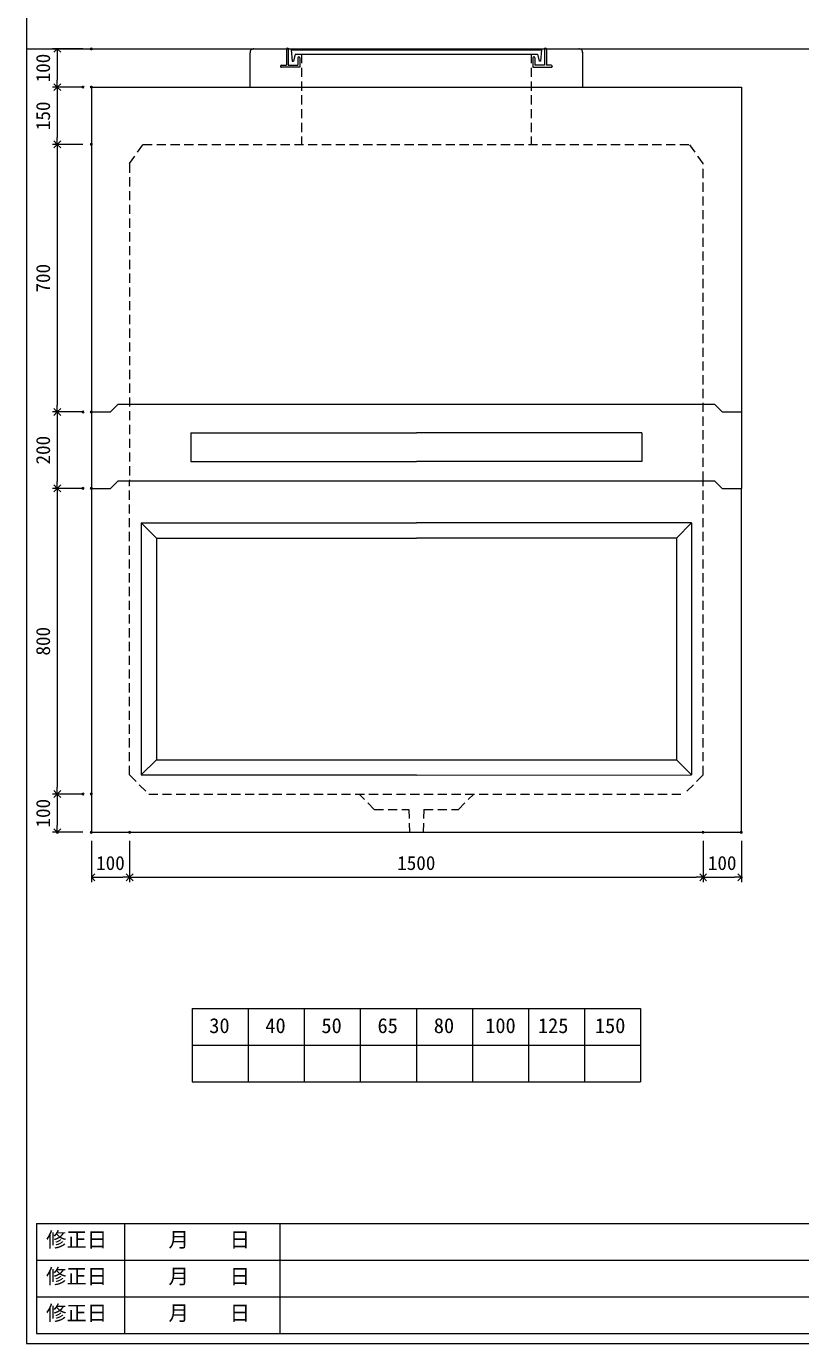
# Model space of a CAD drawing. Units: millimetres, scale not verified. Extents: x -6420 to 6420, y -3032 to 3032.
# Drawn here: x -1740 to 285, y -2668 to 780 of the extents above; entities that cross this region are included whole.
import ezdxf
from ezdxf.enums import TextEntityAlignment as Align

# ---------------------------------------------------------------- set-up
doc = ezdxf.new("R2010")
doc.units = ezdxf.units.MM
doc.header["$LTSCALE"] = 20
doc.header["$PDMODE"] = 32
doc.header["$PDSIZE"] = 4
for name, pattern in [('DASHED1', [1.8, 1.2, -0.6]), ('USER2', [50.8, 31.75, -6.35, 6.35, -6.35]), ('USER5', [3.185, 0.01, -3.175])]:
    doc.linetypes.add(name, pattern=pattern)
doc.layers.add('0-1_Defpoints', color=7, linetype='Continuous')
for name, color, linetype, lineweight in [('0-2_waku', 7, 'Continuous', 18), ('0-3_gaikei', 7, 'Continuous', 18), ('0-4_kakure', 7, 'DASHED1', 5), ('0-5_sunpou', 7, 'Continuous', 5), ('0-8_uchigawa', 6, 'Continuous', 18), ('0-A_futa', 3, 'Continuous', 18), ('0-B_GL', 4, 'Continuous', 18), ('0-D_文字１', 7, 'Continuous', 18), ('1-2_uchigawa2', 6, 'USER2', 18)]:
    doc.layers.add(name, color=color, linetype=linetype, lineweight=lineweight)
doc.styles.add('ＭＳ ゴシック', font='')
doc.styles.get('ＭＳ ゴシック').set_extended_font_data('MS Gothic')

# ---------------------------------------------------------------- blocks, each defined once
blk = doc.blocks.new('A$C13530FD9')
at = {"layer": '0-3_gaikei'}
for p, q in [((0, 0), (0, 90)), ((10, 100), (95, 100)), ((775, 100), (860, 100)), ((870, 0), (870, 90))]:
    blk.add_line(p, q, dxfattribs=at)
for centre, radius, start, end in [((9.42, 90.58), 9.44, 86.47383, 183.52617), ((860.33, 90.33), 9.68, 358.04251, 91.95749), ((860, 90), 10, 0, 10)]:
    blk.add_arc(centre, radius, start, end, dxfattribs=at)
at = {"layer": '0-4_kakure', "linetype": 'USER5', "lineweight": 18}
for p, q in [((135, 0), (135, 86.5)), ((735, 0), (735, 86.5))]:
    blk.add_line(p, q, dxfattribs=at)
at = {"layer": '0-A_futa'}
for p, q in [((95, 100), (95, 57)), ((97, 102), (100, 102)), ((100, 102), (100, 57)), ((107.81, 97.5), (762.14, 97.5)), ((107.81, 97.5), (110.3, 67.5)), ((118.33, 86.5), (114.01, 67.5)), ((118.33, 86.5), (751.67, 86.5)), ((125, 77), (125, 57)), ((127, 79), (128, 79)), ((130, 77), (130, 52)), ((740, 77), (740, 52)), ((743, 79), (742, 79)), ((745, 77), (745, 57)), ((751.67, 86.5), (755.99, 67.5)), ((762.14, 97.5), (759.89, 67.5)), ((770, 102), (773, 102)), ((770, 102), (770, 57)), ((775, 100), (775, 57)), ((80, 55), (80, 54)), ((82, 57), (95, 57)), ((130, 52), (82, 52)), ((100, 57), (125, 57)), ((110.3, 67.5), (114.01, 67.5)), ((740, 52), (788, 52)), ((770, 57), (745, 57)), ((759.89, 67.5), (755.99, 67.5)), ((788, 57), (775, 57)), ((790, 55), (790, 54))]:
    blk.add_line(p, q, dxfattribs=at)
for centre, start, end in [((97, 100), 90, 180), ((127, 77), 90, 180), ((128, 77), 0, 90), ((742, 77), 90, 180), ((743, 77), 0, 90), ((773, 100), 0, 90), ((82, 55), 90, 180), ((82, 54), 180, 270), ((788, 55), 0, 90), ((788, 54), 270, 0)]:
    blk.add_arc(centre, 2, start, end, dxfattribs=at)
blk = doc.blocks.new('_Open90')
at = {"layer": '0-5_sunpou'}
blk.add_line((0, 0), (-1, 0), dxfattribs=at)
blk.add_lwpolyline([(-0.5, 0.5), (0, 0), (-0.5, -0.5)], dxfattribs=at)
blk = doc.blocks.new('D65')
at = {"layer": '0-1_Defpoints'}
for p in [(1013.24, 3315.04), (924.21, 3215.04), (1013.24, 3215.04)]:
    blk.add_point(p, dxfattribs=at)
at = {"layer": '0-5_sunpou'}
for p, q in [((991.24, 3315.04), (911.21, 3315.04)), ((924.21, 3297.04), (924.21, 3233.04)), ((991.24, 3215.04), (911.21, 3215.04))]:
    blk.add_line(p, q, dxfattribs=at)
at = {"layer": '0-5_sunpou', "xscale": 18, "yscale": 18}
for p, rotation in [((924.21, 3315.04), 90), ((924.21, 3215.04), 270)]:
    blk.add_blockref('_Open90', p, dxfattribs=dict(at, rotation=rotation))
at = {"layer": '0-5_sunpou', "style": 'ＭＳ ゴシック'}
blk.add_text('100', height=36.66, rotation=90, dxfattribs=at).set_placement((916.21, 3227.54), align=Align.BOTTOM_LEFT)
blk = doc.blocks.new('D66')
at = {"layer": '0-1_Defpoints'}
for p in [(991.24, 3215.04), (924.21, 3065.04), (1013.24, 3065.04)]:
    blk.add_point(p, dxfattribs=at)
at = {"layer": '0-5_sunpou'}
for p, q in [((969.24, 3215.04), (911.21, 3215.04)), ((924.21, 3197.04), (924.21, 3083.04)), ((991.24, 3065.04), (911.21, 3065.04))]:
    blk.add_line(p, q, dxfattribs=at)
at = {"layer": '0-5_sunpou', "xscale": 18, "yscale": 18}
for p, rotation in [((924.21, 3215.04), 90), ((924.21, 3065.04), 270)]:
    blk.add_blockref('_Open90', p, dxfattribs=dict(at, rotation=rotation))
at = {"layer": '0-5_sunpou', "style": 'ＭＳ ゴシック'}
blk.add_text('150', height=36.66, rotation=90, dxfattribs=at).set_placement((916.21, 3102.54), align=Align.BOTTOM_LEFT)
blk = doc.blocks.new('D67')
at = {"layer": '0-1_Defpoints'}
for p in [(1013.24, 3065.04), (924.21, 2365.04), (1013.24, 2365.04)]:
    blk.add_point(p, dxfattribs=at)
at = {"layer": '0-5_sunpou'}
for p, q in [((991.24, 3065.04), (911.21, 3065.04)), ((924.21, 3047.04), (924.21, 2383.04)), ((991.24, 2365.04), (911.21, 2365.04))]:
    blk.add_line(p, q, dxfattribs=at)
at = {"layer": '0-5_sunpou', "xscale": 18, "yscale": 18}
for p, rotation in [((924.21, 3065.04), 90), ((924.21, 2365.04), 270)]:
    blk.add_blockref('_Open90', p, dxfattribs=dict(at, rotation=rotation))
at = {"layer": '0-5_sunpou', "style": 'ＭＳ ゴシック'}
blk.add_text('700', height=36.66, rotation=90, dxfattribs=at).set_placement((916.21, 2677.54), align=Align.BOTTOM_LEFT)
blk = doc.blocks.new('D77')
at = {"layer": '0-1_Defpoints'}
for p in [(991.24, 2365.04), (924.21, 2165.04), (991.24, 2165.04)]:
    blk.add_point(p, dxfattribs=at)
at = {"layer": '0-5_sunpou'}
for p, q in [((969.24, 2365.04), (911.21, 2365.04)), ((924.21, 2347.04), (924.21, 2183.04)), ((969.24, 2165.04), (911.21, 2165.04))]:
    blk.add_line(p, q, dxfattribs=at)
at = {"layer": '0-5_sunpou', "xscale": 18, "yscale": 18}
for p, rotation in [((924.21, 2365.04), 90), ((924.21, 2165.04), 270)]:
    blk.add_blockref('_Open90', p, dxfattribs=dict(at, rotation=rotation))
at = {"layer": '0-5_sunpou', "style": 'ＭＳ ゴシック'}
blk.add_text('200', height=36.66, rotation=90, dxfattribs=at).set_placement((916.21, 2227.54), align=Align.BOTTOM_LEFT)
blk = doc.blocks.new('D60')
at = {"layer": '0-1_Defpoints'}
for p in [(1013.24, 2165.04), (924.21, 1365.04), (1013.24, 1365.04)]:
    blk.add_point(p, dxfattribs=at)
at = {"layer": '0-5_sunpou'}
for p, q in [((991.24, 2165.04), (911.21, 2165.04)), ((924.21, 2147.04), (924.21, 1383.04)), ((991.24, 1365.04), (911.21, 1365.04))]:
    blk.add_line(p, q, dxfattribs=at)
at = {"layer": '0-5_sunpou', "xscale": 18, "yscale": 18}
for p, rotation in [((924.21, 2165.04), 90), ((924.21, 1365.04), 270)]:
    blk.add_blockref('_Open90', p, dxfattribs=dict(at, rotation=rotation))
at = {"layer": '0-5_sunpou', "style": 'ＭＳ ゴシック'}
blk.add_text('800', height=36.66, rotation=90, dxfattribs=at).set_placement((916.21, 1727.54), align=Align.BOTTOM_LEFT)
blk = doc.blocks.new('D61')
at = {"layer": '0-1_Defpoints'}
for p in [(991.24, 1365.04), (924.21, 1265.04), (1013.24, 1265.04)]:
    blk.add_point(p, dxfattribs=at)
at = {"layer": '0-5_sunpou'}
for p, q in [((969.24, 1365.04), (911.21, 1365.04)), ((924.21, 1347.04), (924.21, 1283.04)), ((991.24, 1265.04), (911.21, 1265.04))]:
    blk.add_line(p, q, dxfattribs=at)
at = {"layer": '0-5_sunpou', "xscale": 18, "yscale": 18}
for p, rotation in [((924.21, 1365.04), 90), ((924.21, 1265.04), 270)]:
    blk.add_blockref('_Open90', p, dxfattribs=dict(at, rotation=rotation))
at = {"layer": '0-5_sunpou', "style": 'ＭＳ ゴシック'}
blk.add_text('100', height=36.66, rotation=90, dxfattribs=at).set_placement((916.21, 1277.54), align=Align.BOTTOM_LEFT)
blk = doc.blocks.new('D62')
at = {"layer": '0-1_Defpoints'}
for p in [(1013.24, 1265.04), (1113.24, 1265.04), (1113.24, 1147.33)]:
    blk.add_point(p, dxfattribs=at)
at = {"layer": '0-5_sunpou'}
for p, q in [((1013.24, 1243.04), (1013.24, 1134.33)), ((1113.24, 1243.04), (1113.24, 1134.33)), ((1031.24, 1147.33), (1095.24, 1147.33))]:
    blk.add_line(p, q, dxfattribs=at)
at = {"layer": '0-5_sunpou', "xscale": 18, "yscale": 18, "rotation": 180}
blk.add_blockref('_Open90', (1013.24, 1147.33), dxfattribs=at)
at = {"layer": '0-5_sunpou', "xscale": 18, "yscale": 18}
blk.add_blockref('_Open90', (1113.24, 1147.33), dxfattribs=at)
at = {"layer": '0-5_sunpou', "style": 'ＭＳ ゴシック'}
blk.add_text('100', height=36.66, dxfattribs=at).set_placement((1025.74, 1155.33), align=Align.BOTTOM_LEFT)
blk = doc.blocks.new('D63')
at = {"layer": '0-1_Defpoints'}
for p in [(1113.24, 1265.04), (2613.24, 1265.04), (2613.24, 1147.33)]:
    blk.add_point(p, dxfattribs=at)
at = {"layer": '0-5_sunpou'}
for p, q in [((1113.24, 1243.04), (1113.24, 1134.33)), ((2613.24, 1243.04), (2613.24, 1134.33)), ((1131.24, 1147.33), (2595.24, 1147.33))]:
    blk.add_line(p, q, dxfattribs=at)
at = {"layer": '0-5_sunpou', "xscale": 18, "yscale": 18, "rotation": 180}
blk.add_blockref('_Open90', (1113.24, 1147.33), dxfattribs=at)
at = {"layer": '0-5_sunpou', "xscale": 18, "yscale": 18}
blk.add_blockref('_Open90', (2613.24, 1147.33), dxfattribs=at)
at = {"layer": '0-5_sunpou', "style": 'ＭＳ ゴシック'}
blk.add_text('1500', height=36.66, dxfattribs=at).set_placement((1813.24, 1155.33), align=Align.BOTTOM_LEFT)
blk = doc.blocks.new('D64')
at = {"layer": '0-1_Defpoints'}
for p in [(2613.24, 1265.04), (2713.24, 1265.04), (2713.24, 1147.33)]:
    blk.add_point(p, dxfattribs=at)
at = {"layer": '0-5_sunpou'}
for p, q in [((2613.24, 1243.04), (2613.24, 1134.33)), ((2713.24, 1243.04), (2713.24, 1134.33)), ((2631.24, 1147.33), (2695.24, 1147.33))]:
    blk.add_line(p, q, dxfattribs=at)
at = {"layer": '0-5_sunpou', "xscale": 18, "yscale": 18, "rotation": 180}
blk.add_blockref('_Open90', (2613.24, 1147.33), dxfattribs=at)
at = {"layer": '0-5_sunpou', "xscale": 18, "yscale": 18}
blk.add_blockref('_Open90', (2713.24, 1147.33), dxfattribs=at)
at = {"layer": '0-5_sunpou', "style": 'ＭＳ ゴシック'}
blk.add_text('100', height=36.66, dxfattribs=at).set_placement((2625.74, 1155.33), align=Align.BOTTOM_LEFT)

msp = doc.modelspace()

# ---------------------------------------------------------------- linework, layer by layer
at = {"layer": '0-2_waku'}
for p, q in [((-1740, 3032.32), (-1740, -2667.68)), ((-1306.67, -1790.47), (-1306.67, -1982.47)), ((-1306.67, -1790.47), (-1306.67, -1982.47)), ((-1306.67, -1790.47), (-1306.67, -1982.47)), ((-1306.67, -1790.47), (-1306.67, -1982.47)), ((-1306.67, -1790.47), (-133.33, -1790.47)), ((-1160, -1790.47), (-1160, -1982.47)), ((-1013.33, -1790.47), (-1013.33, -1982.47)), ((-1013.33, -1790.47), (-1013.33, -1982.47)), ((-866.67, -1790.47), (-866.67, -1982.47)), ((-720, -1790.47), (-720, -1982.47)), ((-573.33, -1790.47), (-573.33, -1982.47)), ((-426.67, -1790.47), (-426.67, -1982.47)), ((-280, -1790.47), (-280, -1982.47)), ((-133.33, -1790.47), (-133.33, -1982.47)), ((-1306.67, -1886.47), (-133.33, -1886.47)), ((-1306.67, -1982.47), (-133.33, -1982.47)), ((-1306.67, -1982.47), (-133.33, -1982.47)), ((-1713.33, -2353.01), (-1713.33, -2641.01)), ((-1713.33, -2353.01), (-1713.33, -2641.01)), ((-1713.33, -2353.01), (-1713.33, -2641.01)), ((-1713.33, -2353.01), (-1713.33, -2641.01)), ((-1713.33, -2353.01), (990.67, -2353.01)), ((-1483.33, -2353.01), (-1483.33, -2641.01)), ((-1076.67, -2353.01), (-1076.67, -2641.01)), ((-1076.67, -2353.01), (-1076.67, -2641.01)), ((-1713.33, -2449.01), (990.67, -2449.01)), ((-1713.33, -2545.01), (606.67, -2545.01)), ((-1713.33, -2641.01), (990.67, -2641.01)), ((-1740, -2667.68), (6420, -2667.68))]:
    msp.add_line(p, q, dxfattribs=at)
at = {"layer": '0-3_gaikei'}
for p, q in [((-1570, 620.53), (130, 620.53)), ((-1570, 620.53), (-1570, -429.47)), ((130, 620.53), (130, -429.47)), ((-1570, -229.47), (-1520, -229.47)), ((-1570, -229.47), (-1520, -229.47)), ((-1500, -209.47), (-1520, -229.47)), ((-1500, -209.47), (60, -209.47)), ((60, -209.47), (80, -229.47)), ((80, -229.47), (130, -229.47)), ((-1500, -409.47), (-1520, -429.47)), ((-1500, -409.47), (-1520, -429.47)), ((-1500, -409.47), (-1520, -429.47)), ((-1500, -409.47), (-1520, -429.47)), ((-1500, -409.47), (-1520, -429.47)), ((-1500, -409.47), (-1520, -429.47)), ((-1500, -409.47), (-1520, -429.47)), ((-1500, -409.47), (-1520, -429.47)), ((-1500, -409.47), (-1520, -429.47)), ((-1500, -409.47), (-1520, -429.47)), ((-1500, -409.47), (-1520, -429.47)), ((-1500, -409.47), (-1520, -429.47)), ((-1500, -409.47), (-1520, -429.47)), ((-1500, -409.47), (-1520, -429.47)), ((-1500, -409.47), (-1520, -429.47)), ((-1500, -409.47), (-1520, -429.47)), ((-1500, -409.47), (-1520, -429.47)), ((-1500, -409.47), (-1520, -429.47)), ((-1500, -409.47), (-1520, -429.47)), ((-1500, -409.47), (-1520, -429.47)), ((-1500, -409.47), (-1520, -429.47)), ((-1500, -409.47), (60, -409.47)), ((-1500, -409.47), (60, -409.47)), ((-1500, -409.47), (60, -409.47)), ((-1500, -409.47), (60, -409.47)), ((-1500, -409.47), (60, -409.47)), ((-1500, -409.47), (60, -409.47)), ((-1500, -409.47), (60, -409.47)), ((-1500, -409.47), (60, -409.47)), ((-1500, -409.47), (60, -409.47)), ((-1500, -409.47), (60, -409.47)), ((-1500, -409.47), (60, -409.47)), ((-1500, -409.47), (60, -409.47)), ((-1500, -409.47), (60, -409.47)), ((-1500, -409.47), (60, -409.47)), ((-1500, -409.47), (60, -409.47)), ((-1500, -409.47), (60, -409.47)), ((-1500, -409.47), (60, -409.47)), ((-1500, -409.47), (60, -409.47)), ((-1500, -409.47), (60, -409.47)), ((-1500, -409.47), (60, -409.47)), ((-1500, -409.47), (60, -409.47)), ((60, -409.47), (80, -429.47)), ((60, -409.47), (80, -429.47)), ((60, -409.47), (80, -429.47)), ((60, -409.47), (80, -429.47)), ((60, -409.47), (80, -429.47)), ((60, -409.47), (80, -429.47)), ((60, -409.47), (80, -429.47)), ((60, -409.47), (80, -429.47)), ((60, -409.47), (80, -429.47)), ((60, -409.47), (80, -429.47)), ((60, -409.47), (80, -429.47)), ((60, -409.47), (80, -429.47)), ((60, -409.47), (80, -429.47)), ((60, -409.47), (80, -429.47)), ((60, -409.47), (80, -429.47)), ((60, -409.47), (80, -429.47)), ((60, -409.47), (80, -429.47)), ((60, -409.47), (80, -429.47)), ((60, -409.47), (80, -429.47)), ((60, -409.47), (80, -429.47)), ((60, -409.47), (80, -429.47)), ((-1570, -429.47), (-1520, -429.47)), ((-1570, -429.47), (-1520, -429.47)), ((-1570, -429.47), (-1520, -429.47)), ((-1570, -429.47), (-1520, -429.47)), ((-1570, -429.47), (-1520, -429.47)), ((-1570, -429.47), (-1520, -429.47)), ((-1570, -429.47), (-1520, -429.47)), ((-1570, -429.47), (-1520, -429.47)), ((-1570, -429.47), (-1570, -1329.47)), ((-1570, -429.47), (-1520, -429.47)), ((-1570, -429.47), (-1520, -429.47)), ((-1570, -429.47), (-1520, -429.47)), ((-1570, -429.47), (-1520, -429.47)), ((-1570, -429.47), (-1520, -429.47)), ((-1570, -429.47), (-1520, -429.47)), ((-1570, -429.47), (-1520, -429.47)), ((-1570, -429.47), (-1520, -429.47)), ((-1570, -429.47), (-1520, -429.47)), ((-1570, -429.47), (-1520, -429.47)), ((-1570, -429.47), (-1520, -429.47)), ((-1570, -429.47), (-1520, -429.47)), ((-1570, -429.47), (-1520, -429.47)), ((-1570, -429.47), (-1520, -429.47)), ((-1570, -429.47), (-1520, -429.47)), ((-1570, -429.47), (-1520, -429.47)), ((-1570, -429.47), (-1520, -429.47)), ((-1570, -429.47), (-1520, -429.47)), ((80, -429.47), (130, -429.47)), ((80, -429.47), (130, -429.47)), ((80, -429.47), (130, -429.47)), ((80, -429.47), (130, -429.47)), ((80, -429.47), (130, -429.47)), ((80, -429.47), (130, -429.47)), ((80, -429.47), (130, -429.47)), ((80, -429.47), (130, -429.47)), ((80, -429.47), (130, -429.47)), ((80, -429.47), (130, -429.47)), ((80, -429.47), (130, -429.47)), ((80, -429.47), (130, -429.47)), ((80, -429.47), (130, -429.47)), ((80, -429.47), (130, -429.47)), ((80, -429.47), (130, -429.47)), ((80, -429.47), (130, -429.47)), ((80, -429.47), (130, -429.47)), ((80, -429.47), (130, -429.47)), ((80, -429.47), (130, -429.47)), ((80, -429.47), (130, -429.47)), ((80, -429.47), (130, -429.47)), ((130, -1329.47), (130, -429.47)), ((-1570, -1329.47), (130, -1329.47))]:
    msp.add_line(p, q, dxfattribs=at)
at = {"layer": '0-4_kakure'}
for p, q in [((-1020, 707.03), (-1020, 470.53)), ((-420, 707.03), (-420, 470.53)), ((-1470, 420.53), (-1435, 470.53)), ((-1435, 470.53), (-5, 470.53)), ((30, 420.53), (-5, 470.53)), ((-1470, 420.53), (-1470, -409.47)), ((30, -409.47), (30, 420.53)), ((-1470, -1179.47), (-1470, -409.47)), ((30, -1179.47), (30, -409.47)), ((-1470, -1179.47), (-1420, -1229.47)), ((30, -1179.47), (-20, -1229.47)), ((-1420, -1229.47), (-20, -1229.47)), ((-830, -1269.47), (-870, -1229.47)), ((-830, -1269.47), (-740, -1269.47)), ((-740, -1269.47), (-737.5, -1329.47)), ((-700, -1269.47), (-702.5, -1329.47))]:
    msp.add_line(p, q, dxfattribs=at)
msp.add_lwpolyline([(-700, -1269.47), (-610, -1269.47), (-570, -1229.47)], dxfattribs=at)
at = {"layer": '0-8_uchigawa'}
for p, q in [((-1440, -519.47), (-720, -519.47)), ((-1440, -519.47), (-1440, -1179.47)), ((-1400, -559.47), (-1440, -519.47)), ((0, -519.47), (-720, -519.47)), ((-40, -559.47), (0, -519.47)), ((0, -519.47), (0, -1179.47)), ((0, -519.47), (0, -1179.47)), ((-1400, -559.47), (-1400, -1139.47)), ((-1400, -559.47), (-720, -559.47)), ((-1400, -559.47), (-720, -559.47)), ((-40, -559.47), (-720, -559.47)), ((-40, -559.47), (-40, -1139.47)), ((-1400, -1139.47), (-1440, -1179.47)), ((-1400, -1139.47), (-720, -1139.47)), ((-1440, -1179.47), (-720, -1179.47)), ((-719.31, -1180.17), (0, -1179.47))]:
    msp.add_line(p, q, dxfattribs=at)
msp.add_lwpolyline([(-720, -1139.47), (-40, -1139.47), (0, -1179.47)], dxfattribs=at)
at = {"layer": '0-B_GL'}
msp.add_line((-1740, 720.53), (6420, 720.53), dxfattribs=at)
at = {"layer": '1-2_uchigawa2'}
for p, q in [((-1310, -284.47), (-720, -284.47)), ((-1310, -284.47), (-1310, -359.47)), ((-130, -284.47), (-720, -284.47)), ((-130, -284.47), (-130, -359.47)), ((-1310, -359.47), (-720, -359.47)), ((-130, -359.47), (-720, -359.47))]:
    msp.add_line(p, q, dxfattribs=at)

# ---------------------------------------------------------------- block references
at = {"layer": '0-4_kakure'}
msp.add_blockref('A$C13530FD9', (-1155, 620.53), dxfattribs=at)
at = {"layer": '0-5_sunpou'}
for name in ['D65', 'D66', 'D67', 'D77', 'D60', 'D61', 'D62', 'D63', 'D64']:
    msp.add_blockref(name, (-2583.24, -2594.51), dxfattribs=at)

# ---------------------------------------------------------------- texts
at = {"layer": '0-D_文字１', "style": 'ＭＳ ゴシック'}
for s, p in [('30', (-1261.62, -1866.74)), ('40', (-1114.96, -1866.74)), ('50', (-968.29, -1866.74)), ('65', (-821.62, -1866.74)), ('80', (-674.41, -1866.74)), ('100', (-539.92, -1866.74)), ('125', (-402.06, -1866.74)), ('150', (-253.05, -1866.74)), ('修正日', (-1688.47, -2426.74)), ('\u3000\u3000月\u3000\u3000日', (-1474.93, -2426.74)), ('修正日', (-1688.47, -2522.74)), ('\u3000\u3000月\u3000\u3000日', (-1474.93, -2522.74)), ('修正日', (-1688.47, -2618.74)), ('\u3000\u3000月\u3000\u3000日', (-1474.93, -2618.74))]:
    msp.add_text(s, height=39.1, dxfattribs=at).set_placement(p, align=Align.BOTTOM_LEFT)

doc.saveas('drawing.dxf')
